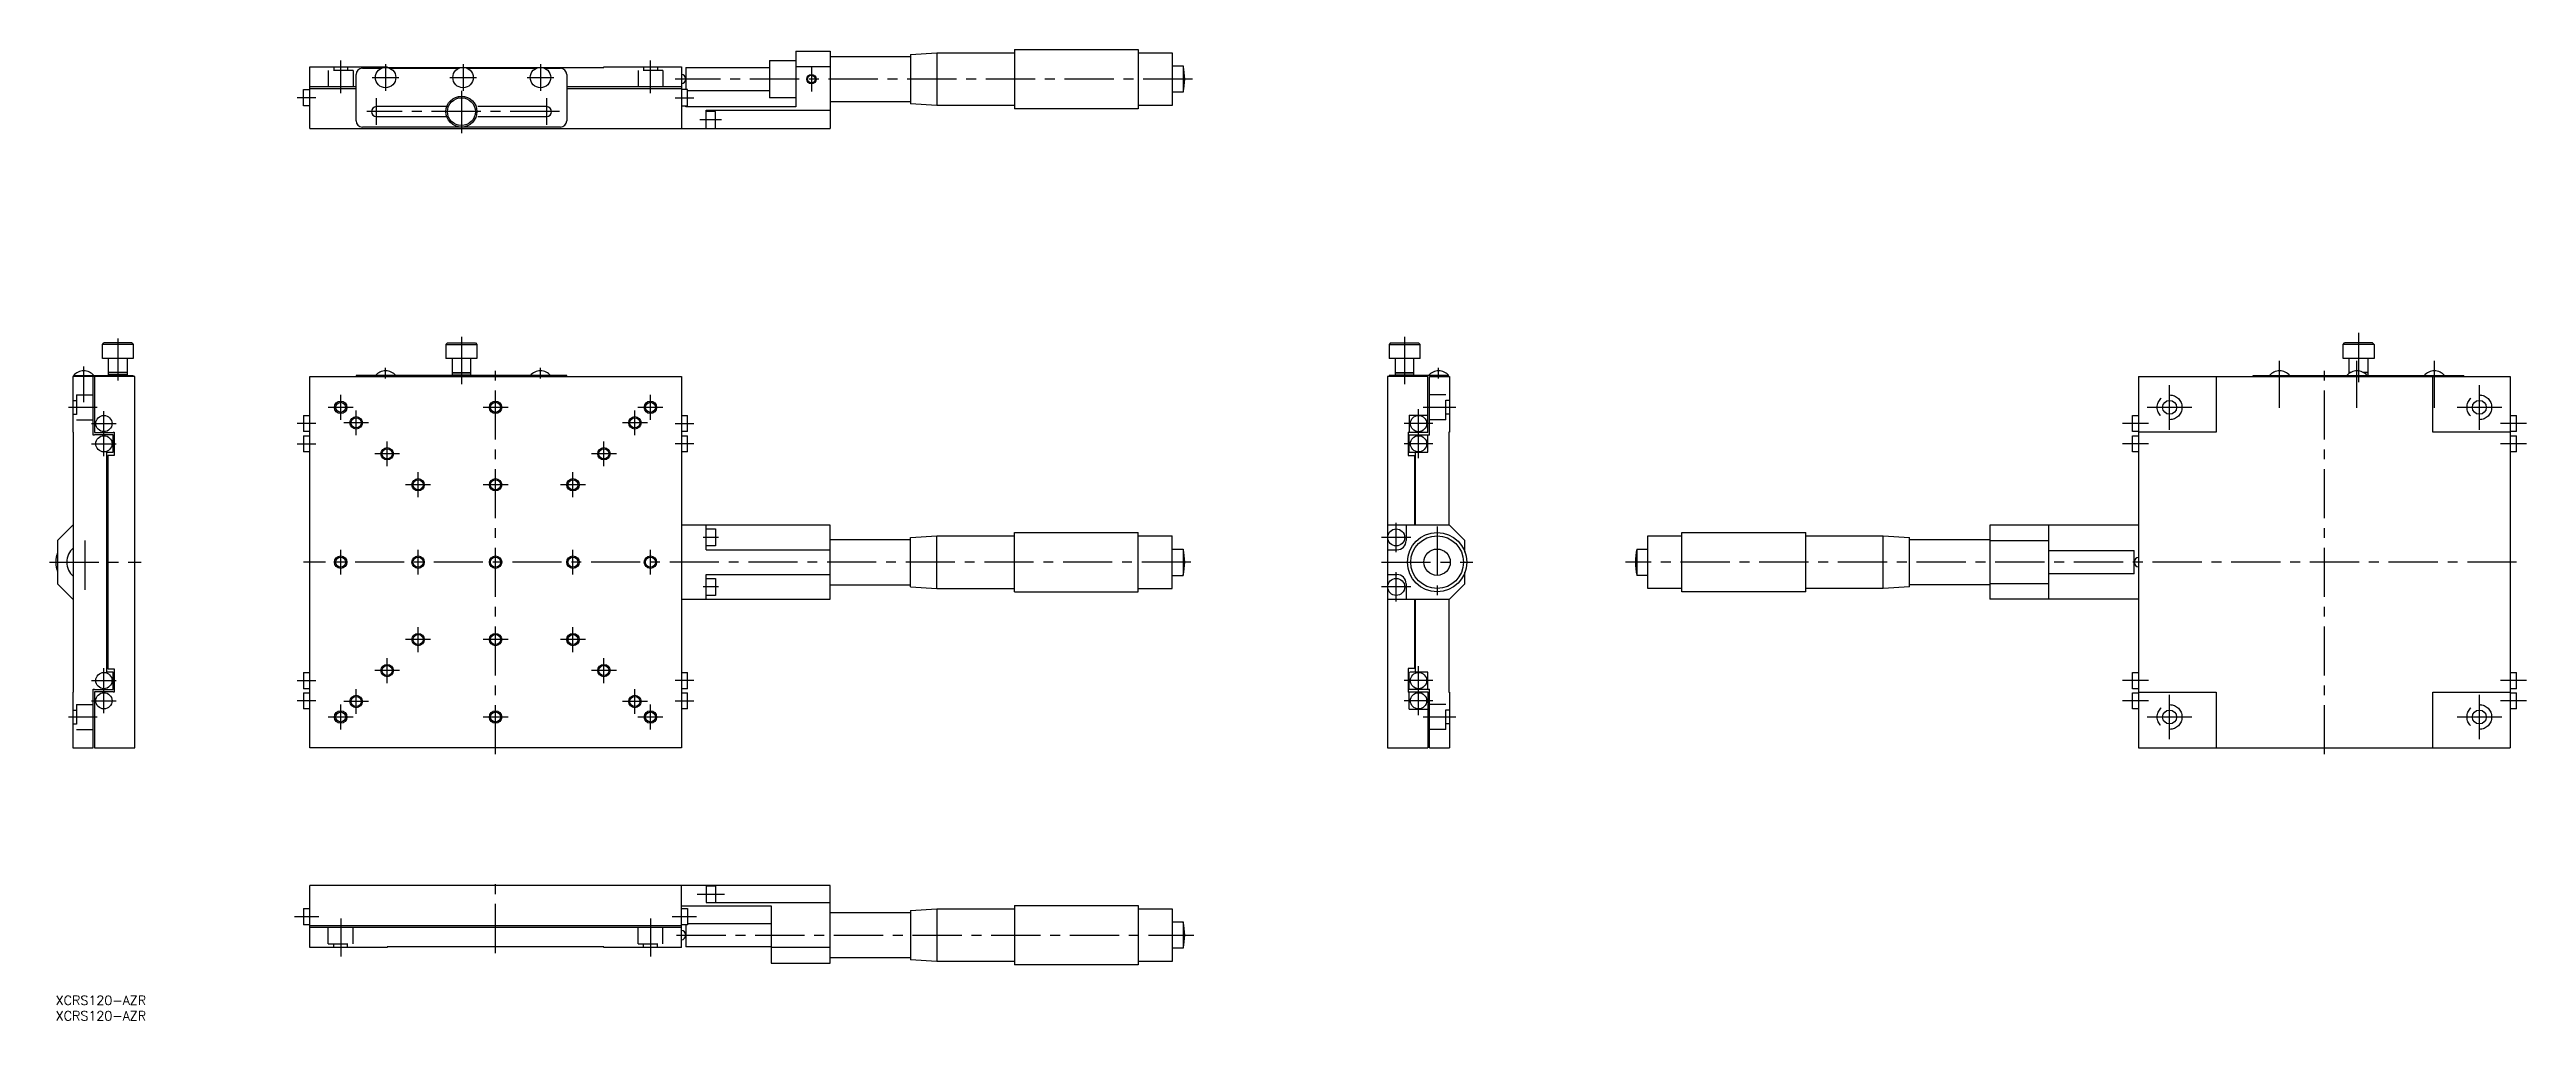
# Model space of a CAD drawing. Extents: x -2 to 798, y -8 to 306.
import ezdxf

# ---------------------------------------------------------------- set-up
doc = ezdxf.new("R2010")
doc.units = 0
doc.header["$LTSCALE"] = 0.5
doc.linetypes.add('CENTER', pattern=[50.8, 31.75, -6.35, 6.35, -6.35])
doc.linetypes.add('DASHED', pattern=[19.05, 12.7, -6.35])
for name, color, linetype in [('MSM_CENTER', 1, 'CENTER'), ('MSM_CONTINUOUS', 7, 'CONTINUOUS'), ('MSM_DASHED', 4, 'DASHED'), ('MSM_NARROW', 5, 'CONTINUOUS'), ('MSM_PART_NUMBER', 7, 'CONTINUOUS')]:
    doc.layers.add(name, color=color, linetype=linetype)
doc.styles.get("Standard").update_dxf_attribs({"font": 'txt.shx', "height": 3, "bigfont": 'bigfont.shx'})

msp = doc.modelspace()

# ---------------------------------------------------------------- linework, layer by layer
at = {"layer": 'MSM_CENTER'}
for p, q in [((92, 291.5), (92, 302)), ((102.2, 296.5), (110.8, 296.5)), ((106.5, 300.8), (106.5, 292.2)), ((127.2, 296.5), (135.8, 296.5)), ((131.5, 300.8), (131.5, 292.2)), ((152.2, 296.5), (160.8, 296.5)), ((156.5, 300.8), (156.5, 292.2)), ((192, 291.5), (192, 302)), ((367, 296), (200, 296)), ((244, 300), (244, 292)), ((84, 290), (78, 290)), ((103.5, 289.8), (103.5, 281.2)), ((131, 292.2), (131, 278.5)), ((158.5, 289.8), (158.5, 281.2)), ((200, 290), (206, 290)), ((162.6, 285.5), (100.4, 285.5)), ((215, 282.8), (208, 282.8)), ((20.05, 212.18), (20.05, 198.62)), ((131, 212.8), (131, 197.5)), ((435.5, 212.8), (435.5, 197.5)), ((743.5, 214.01), (743.5, 196.79)), ((9.05, 191.66), (9.05, 203.18)), ((106.5, 199.3), (106.5, 202.8)), ((142, 78), (142, 202.3)), ((156.5, 199.3), (156.5, 202.8)), ((446.5, 199.3), (446.5, 202.8)), ((718, 189.83), (718, 205.01)), ((732.5, 78), (732.5, 202.3)), ((743, 189.83), (743, 205.01)), ((768, 189.83), (768, 205.01)), ((92, 185.97), (92, 194.02)), ((192, 185.97), (192, 194.02)), ((682.5, 182.79), (682.5, 197.21)), ((782.5, 182.79), (782.5, 197.21)), ((13.43, 190), (4.17, 190)), ((11.54, 184.77), (19.56, 184.77)), ((15.55, 174.22), (15.55, 188.78)), ((84, 184.77), (78, 184.77)), ((96.02, 190), (87.97, 190)), ((101.03, 185), (92.97, 185)), ((97, 180.97), (97, 189.02)), ((146.03, 190), (137.97, 190)), ((191.03, 185), (182.97, 185)), ((187, 180.97), (187, 189.02)), ((196.03, 190), (187.98, 190)), ((200, 184.77), (206, 184.77)), ((444.63, 184.77), (435.38, 184.77)), ((440, 173.6), (440, 189.39)), ((452, 190), (441.5, 190)), ((675.71, 184.77), (667.29, 184.77)), ((689.71, 190), (675.29, 190)), ((789.71, 190), (775.29, 190)), ((797.71, 184.77), (789.29, 184.77)), ((11.54, 178.23), (19.56, 178.23)), ((78, 178.23), (84, 178.23)), ((107, 170.97), (107, 179.02)), ((177, 170.97), (177, 179.02)), ((206, 178.23), (200, 178.23)), ((444.63, 178.23), (435.38, 178.23)), ((675.71, 178.23), (667.29, 178.23)), ((797.71, 178.23), (789.29, 178.23)), ((111.02, 175), (102.98, 175)), ((117, 160.97), (117, 169.02)), ((167, 160.97), (167, 169.02)), ((181.02, 175), (172.98, 175)), ((121.03, 165), (112.97, 165)), ((146.03, 165), (137.97, 165)), ((171.02, 165), (162.97, 165)), ((432.8, 143.25), (432.8, 152.75)), ((9.55, 131.12), (9.55, 148.88)), ((92, 135.97), (92, 144.02)), ((117, 135.97), (117, 144.02)), ((167, 135.97), (167, 144.02)), ((192, 135.97), (192, 144.02)), ((214, 148), (209, 148)), ((437.55, 148), (428.05, 148)), ((446, 151.55), (446, 128.45)), ((-2, 140), (27.55, 140)), ((366.5, 140), (80, 140)), ((428, 140), (457.55, 140)), ((432.8, 127.25), (432.8, 136.75)), ((794.5, 140), (506.79, 140)), ((214, 132), (209, 132)), ((437.55, 132), (428.05, 132)), ((121.03, 115), (112.97, 115)), ((117, 110.97), (117, 119.02)), ((146.03, 115), (137.97, 115)), ((171.02, 115), (162.97, 115)), ((167, 110.97), (167, 119.02)), ((15.55, 91.22), (15.55, 105.78)), ((111.02, 105), (102.98, 105)), ((107, 100.97), (107, 109.02)), ((181.02, 105), (172.98, 105)), ((177, 100.97), (177, 109.02)), ((440, 90.6), (440, 106.39)), ((11.54, 101.77), (19.56, 101.77)), ((78, 101.77), (84, 101.77)), ((97, 90.97), (97, 99.02)), ((187, 90.97), (187, 99.02)), ((206, 101.77), (200, 101.77)), ((444.63, 101.77), (435.38, 101.77)), ((675.71, 101.77), (667.29, 101.77)), ((682.5, 82.79), (682.5, 97.21)), ((782.5, 82.79), (782.5, 97.21)), ((797.71, 101.77), (789.29, 101.77)), ((13.43, 90), (4.17, 90)), ((11.54, 95.23), (19.56, 95.23)), ((84, 95.23), (78, 95.23)), ((96.02, 90), (87.97, 90)), ((92, 85.97), (92, 94.02)), ((101.03, 95), (92.97, 95)), ((146.03, 90), (137.97, 90)), ((191.03, 95), (182.97, 95)), ((196.03, 90), (187.98, 90)), ((192, 85.97), (192, 94.02)), ((200, 95.23), (206, 95.23)), ((444.63, 95.23), (435.38, 95.23)), ((452, 90), (441.5, 90)), ((675.71, 95.23), (667.29, 95.23)), ((689.71, 90), (675.29, 90)), ((789.71, 90), (775.29, 90)), ((797.71, 95.23), (789.29, 95.23)), ((142, 13.75), (142, 37.55)), ((207.07, 32.75), (215.93, 32.75)), ((77.07, 25.55), (84.93, 25.55)), ((92, 24.98), (92, 12.62)), ((192, 24.98), (192, 12.62)), ((199.07, 25.55), (206.93, 25.55)), ((200.47, 19.55), (367.43, 19.55))]:
    msp.add_line(p, q, dxfattribs=at)
at = {"layer": 'MSM_CONTINUOUS'}
for p, q in [((239, 305), (250, 305)), ((239, 305), (239, 287)), ((250, 305), (250, 280)), ((276, 303.95), (284.5, 304.5)), ((276, 303.95), (276, 288.05)), ((284.5, 304.5), (309.5, 304.5)), ((284.5, 304.5), (284.5, 287.5)), ((309.5, 305.55), (349.5, 305.55)), ((309.5, 305.55), (309.5, 286.45)), ((349.5, 305.55), (349.5, 286.45)), ((349.5, 304.5), (360.5, 304.5)), ((360.5, 304.5), (360.5, 287.5)), ((82, 300), (107, 300)), ((82, 280), (82, 300)), ((97, 282.5), (97, 297.5)), ((99, 299.5), (105.13, 299.5)), ((107, 300), (107, 299.8)), ((107, 299.8), (177, 299.8)), ((107.87, 299.5), (130.13, 299.5)), ((132.87, 299.5), (155.13, 299.5)), ((157.87, 299.5), (163, 299.5)), ((165, 297.5), (165, 282.5)), ((177, 300), (202, 300)), ((177, 299.8), (177, 300)), ((202, 300), (202, 280)), ((203.4, 299.75), (230.5, 299.75)), ((203.4, 299.75), (203.4, 292.63)), ((230.5, 302), (239, 302)), ((230.5, 302), (230.5, 290)), ((250, 300), (239, 300)), ((250, 303.35), (276, 303.35)), ((360.5, 300.25), (364, 300.25)), ((364, 300.25), (364, 291.75)), ((80, 292.63), (82, 292.63)), ((80, 287.38), (80, 292.63)), ((97, 293.5), (82, 293.5)), ((82, 293), (97, 293)), ((202, 293.5), (165, 293.5)), ((165, 293), (202, 293)), ((204, 292.63), (202, 292.63)), ((204, 287.38), (204, 292.63)), ((230.5, 292.25), (204, 292.25)), ((239, 290), (230.5, 290)), ((276, 288.65), (250, 288.65)), ((284.5, 287.5), (276, 288.05)), ((364, 291.75), (360.5, 291.75)), ((82, 287.38), (80, 287.38)), ((82, 280), (250, 280)), ((163, 280.5), (99, 280.5)), ((126.76, 287.1), (103.5, 287.1)), ((103.5, 283.9), (126.76, 283.9)), ((158.5, 287.1), (136.24, 287.1)), ((136.24, 283.9), (158.5, 283.9)), ((202, 287.38), (204, 287.38)), ((203.4, 287), (203.4, 287.38)), ((239, 287), (203.4, 287)), ((210, 286), (250, 286)), ((210, 280), (210, 286)), ((213, 285.55), (210, 285.55)), ((210, 280.05), (213, 280.05)), ((213, 280.05), (213, 285.55)), ((309.5, 287.5), (284.5, 287.5)), ((349.5, 286.45), (309.5, 286.45)), ((360.5, 287.5), (349.5, 287.5)), ((15.05, 210.3), (15.55, 210.8)), ((15.05, 205.8), (15.05, 210.3)), ((25.05, 210.3), (15.05, 210.3)), ((24.55, 210.8), (15.55, 210.8)), ((24.55, 210.8), (25.05, 210.3)), ((25.05, 210.3), (25.05, 205.8)), ((126.5, 210.8), (126, 210.3)), ((126, 210.3), (126, 205.8)), ((126, 210.3), (136, 210.3)), ((126.5, 210.8), (135.5, 210.8)), ((135.5, 210.8), (136, 210.3)), ((136, 210.3), (136, 205.8)), ((431, 210.8), (430.5, 210.3)), ((430.5, 210.3), (430.5, 205.8)), ((430.5, 210.3), (440.5, 210.3)), ((431, 210.8), (440, 210.8)), ((440, 210.8), (440.5, 210.3)), ((440.5, 205.8), (440.5, 210.3)), ((738.5, 210.3), (739, 210.8)), ((738.5, 205.8), (738.5, 210.3)), ((748.5, 210.3), (738.5, 210.3)), ((748, 210.8), (739, 210.8)), ((748, 210.8), (748.5, 210.3)), ((748.5, 210.3), (748.5, 205.8)), ((25.55, 200), (5.55, 200)), ((5.55, 200), (5.55, 182)), ((5.75, 200.3), (25.05, 200.3)), ((6.05, 200), (6.05, 200.3)), ((12.05, 181), (12.05, 200)), ((12.55, 200), (12.55, 181.9)), ((25.05, 205.8), (15.05, 205.8)), ((17.05, 201.3), (17.05, 205.8)), ((17.05, 201.1), (17.25, 201.3)), ((23.05, 201.3), (17.05, 201.3)), ((17.05, 200.5), (17.05, 201.1)), ((23.05, 201.1), (17.05, 201.1)), ((17.25, 200.3), (17.05, 200.5)), ((23.05, 200.5), (17.05, 200.5)), ((22.85, 201.3), (23.05, 201.1)), ((23.05, 200.5), (22.85, 200.3)), ((23.05, 205.8), (23.05, 201.3)), ((23.05, 201.1), (23.05, 200.5)), ((25.05, 200), (25.05, 200.3)), ((25.55, 80), (25.55, 200)), ((82, 200), (202, 200)), ((82, 80), (82, 200)), ((97, 200.3), (97, 200)), ((165, 200.3), (97, 200.3)), ((136, 205.8), (126, 205.8)), ((128, 205.8), (128, 201.3)), ((128.2, 201.3), (128, 201.1)), ((128, 201.3), (134, 201.3)), ((128, 201.1), (128, 200.5)), ((128, 201.1), (134, 201.1)), ((128, 200.5), (128.2, 200.3)), ((128, 200.5), (134, 200.5)), ((134, 201.1), (133.8, 201.3)), ((133.8, 200.3), (134, 200.5)), ((134, 201.3), (134, 205.8)), ((134, 200.5), (134, 201.1)), ((165, 200), (165, 200.3)), ((202, 200), (202, 80)), ((443, 200), (430, 200)), ((430, 200), (430, 80)), ((440.5, 205.8), (430.5, 205.8)), ((430.5, 200.3), (430.5, 200)), ((449.8, 200.3), (430.5, 200.3)), ((432.5, 205.8), (432.5, 201.3)), ((432.7, 201.3), (432.5, 201.1)), ((432.5, 201.3), (438.5, 201.3)), ((432.5, 201.1), (432.5, 200.5)), ((432.5, 201.1), (438.5, 201.1)), ((432.5, 200.5), (432.7, 200.3)), ((432.5, 200.5), (438.5, 200.5)), ((438.5, 201.1), (438.3, 201.3)), ((438.3, 200.3), (438.5, 200.5)), ((438.5, 201.3), (438.5, 205.8)), ((438.5, 200.5), (438.5, 201.1)), ((443, 181.9), (443, 200)), ((443.5, 200), (450, 200)), ((443.5, 181), (443.5, 200)), ((449.5, 200), (449.5, 200.3)), ((450, 200), (450, 182)), ((672.5, 200), (792.5, 200)), ((672.5, 200), (672.5, 80)), ((697.5, 200), (697.5, 182)), ((709.5, 200), (709.5, 200.3)), ((709.5, 200.3), (777.5, 200.3)), ((748.5, 205.8), (738.5, 205.8)), ((740.5, 201.3), (740.5, 205.8)), ((740.5, 201.1), (740.7, 201.3)), ((740.97, 201.3), (740.5, 201.3)), ((740.5, 201.02), (740.5, 201.1)), ((740.62, 201.1), (740.5, 201.1)), ((746.5, 201.3), (745.03, 201.3)), ((746.5, 201.1), (745.38, 201.1)), ((746.3, 201.3), (746.5, 201.1)), ((746.5, 205.8), (746.5, 201.3)), ((746.5, 201.1), (746.5, 200.3)), ((767.5, 182), (767.5, 200)), ((777.5, 200), (777.5, 200.3)), ((792.5, 200), (792.5, 80)), ((80, 187.4), (82, 187.4)), ((80, 187.4), (80, 182.15)), ((202, 187.4), (204, 187.4)), ((204, 182.15), (204, 187.4)), ((437, 187.5), (437, 181.9)), ((437, 187.5), (443, 187.5)), ((670.5, 187.4), (672.5, 187.4)), ((670.5, 182.15), (670.5, 187.4)), ((792.5, 187.4), (794.5, 187.4)), ((794.5, 182.15), (794.5, 187.4)), ((5.75, 182), (5.55, 182)), ((5.75, 98), (5.75, 182)), ((12.55, 181), (12.05, 181)), ((12.55, 181.9), (18.55, 181.9)), ((18.55, 181.1), (12.55, 181.1)), ((12.55, 181.1), (12.55, 181)), ((18.55, 182), (18.85, 182)), ((18.55, 181.9), (18.55, 182)), ((18.55, 175.5), (18.55, 181.1)), ((18.85, 182), (18.85, 174.4)), ((82, 182.15), (80, 182.15)), ((80, 180.85), (82, 180.85)), ((80, 180.85), (80, 175.6)), ((204, 182.15), (202, 182.15)), ((202, 180.85), (204, 180.85)), ((204, 175.6), (204, 180.85)), ((436.7, 182), (436.7, 174.5)), ((436.7, 182), (437, 182)), ((443, 181.9), (437, 181.9)), ((437, 181.1), (443, 181.1)), ((437, 175.5), (437, 181.1)), ((443, 175.5), (443, 181.1)), ((443.5, 181), (443, 181)), ((449.8, 182), (449.8, 152)), ((450, 182), (449.8, 182)), ((672.5, 182.15), (670.5, 182.15)), ((670.5, 180.85), (672.5, 180.85)), ((670.5, 175.6), (670.5, 180.85)), ((697.5, 182), (672.5, 182)), ((792.5, 182), (767.5, 182)), ((794.5, 182.15), (792.5, 182.15)), ((792.5, 180.85), (794.5, 180.85)), ((794.5, 175.6), (794.5, 180.85)), ((16.55, 104.5), (16.55, 175.5)), ((16.55, 175.5), (18.55, 175.5)), ((16.85, 174.4), (16.85, 105.6)), ((18.85, 174.4), (16.85, 174.4)), ((82, 175.6), (80, 175.6)), ((204, 175.6), (202, 175.6)), ((436.7, 174.5), (438.7, 174.5)), ((437, 175.5), (443, 175.5)), ((438.7, 174.5), (438.7, 152)), ((439, 152), (439, 175.5)), ((672.5, 175.6), (670.5, 175.6)), ((794.5, 175.6), (792.5, 175.6)), ((0.55, 147), (5.55, 152)), ((5.75, 152), (5.55, 152)), ((16.85, 152), (16.55, 152)), ((250, 152), (202, 152)), ((210, 144), (210, 152)), ((250, 128), (250, 152)), ((450, 152), (430, 152)), ((436, 152), (436, 147)), ((455, 147), (450, 152)), ((624.5, 152), (624.5, 128)), ((672.5, 152), (624.5, 152)), ((643.5, 128), (643.5, 152)), ((0.55, 147), (0.55, 133)), ((210, 150.75), (213, 150.75)), ((213, 145.25), (210, 145.25)), ((210, 144), (250, 144)), ((213, 150.75), (213, 145.25)), ((250, 147.35), (276, 147.35)), ((276, 147.95), (284.5, 148.5)), ((276, 132.05), (276, 147.95)), ((284.5, 148.5), (309.5, 148.5)), ((284.5, 131.5), (284.5, 148.5)), ((309.5, 130.45), (309.5, 149.55)), ((309.5, 149.55), (349.5, 149.55)), ((349.5, 130.45), (349.5, 149.55)), ((349.5, 148.5), (360.5, 148.5)), ((360.5, 131.5), (360.5, 148.5)), ((360.5, 144.25), (364, 144.25)), ((364, 144.25), (364, 135.75)), ((430, 144), (433, 144)), ((455, 143.19), (455, 147)), ((510.5, 144.25), (514, 144.25)), ((510.5, 144.25), (510.5, 135.75)), ((514, 148.5), (525, 148.5)), ((514, 131.5), (514, 148.5)), ((525, 149.55), (565, 149.55)), ((525, 130.45), (525, 149.55)), ((565, 130.45), (565, 149.55)), ((565, 148.5), (590, 148.5)), ((590, 148.5), (598.5, 147.95)), ((590, 131.5), (590, 148.5)), ((598.5, 132.05), (598.5, 147.95)), ((598.5, 147.35), (624.5, 147.35)), ((624.5, 147), (643.5, 147)), ((210, 128), (210, 136)), ((210, 136), (250, 136)), ((430, 136), (433, 136)), ((455, 133), (455, 136.81)), ((643.5, 143.75), (671.1, 143.75)), ((671.1, 136.25), (643.5, 136.25)), ((671.1, 136.25), (671.1, 143.75)), ((5.55, 128), (0.55, 133)), ((5.75, 128), (5.55, 128)), ((16.85, 128), (16.55, 128)), ((202, 128), (250, 128)), ((210, 134.75), (213, 134.75)), ((213, 129.25), (210, 129.25)), ((213, 134.75), (213, 129.25)), ((250, 132.65), (276, 132.65)), ((276, 132.05), (284.5, 131.5)), ((284.5, 131.5), (309.5, 131.5)), ((309.5, 130.45), (349.5, 130.45)), ((349.5, 131.5), (360.5, 131.5)), ((360.5, 135.75), (364, 135.75)), ((430, 128), (450, 128)), ((436, 133), (436, 128)), ((438.7, 128), (438.7, 105.7)), ((439, 104.5), (439, 128)), ((449.8, 128), (449.8, 98)), ((450, 128), (455, 133)), ((514, 135.75), (510.5, 135.75)), ((525, 131.5), (514, 131.5)), ((565, 130.45), (525, 130.45)), ((590, 131.5), (565, 131.5)), ((598.5, 132.05), (590, 131.5)), ((624.5, 132.65), (598.5, 132.65)), ((643.5, 133), (624.5, 133)), ((672.5, 128), (624.5, 128)), ((18.55, 104.5), (16.55, 104.5)), ((16.85, 105.6), (18.85, 105.6)), ((18.55, 98.9), (18.55, 104.5)), ((18.85, 105.6), (18.85, 98)), ((80, 104.39), (82, 104.39)), ((80, 104.39), (80, 99.15)), ((202, 104.39), (204, 104.39)), ((204, 99.15), (204, 104.39)), ((436.7, 105.7), (436.7, 98)), ((438.7, 105.7), (436.7, 105.7)), ((437, 98.9), (437, 104.46)), ((443, 104.5), (437.2, 104.5)), ((443, 98.9), (443, 104.5)), ((670.5, 104.39), (672.5, 104.39)), ((670.5, 99.15), (670.5, 104.39)), ((792.5, 104.39), (794.5, 104.39)), ((794.5, 99.15), (794.5, 104.39)), ((5.55, 98), (5.55, 80)), ((5.55, 98), (5.75, 98)), ((12.05, 80), (12.05, 99)), ((12.05, 99), (12.55, 99)), ((12.55, 99), (12.55, 98.9)), ((12.55, 98.9), (18.55, 98.9)), ((12.55, 98.1), (12.55, 80)), ((18.55, 98.1), (12.55, 98.1)), ((18.55, 98), (18.55, 98.1)), ((18.85, 98), (18.55, 98)), ((82, 99.15), (80, 99.15)), ((80, 97.85), (82, 97.85)), ((80, 97.85), (80, 92.6)), ((204, 99.15), (202, 99.15)), ((202, 97.85), (204, 97.85)), ((204, 92.6), (204, 97.85)), ((437, 98), (436.7, 98)), ((443, 98.9), (437, 98.9)), ((437, 92.5), (437, 98.1)), ((437, 98.1), (442.96, 98.1)), ((443, 99), (443.5, 99)), ((443, 98.1), (443, 80)), ((443.5, 80), (443.5, 99)), ((449.8, 98), (450, 98)), ((450, 98), (450, 80)), ((672.5, 99.15), (670.5, 99.15)), ((670.5, 97.85), (672.5, 97.85)), ((670.5, 92.6), (670.5, 97.85)), ((672.5, 98), (697.5, 98)), ((697.5, 98), (697.5, 80)), ((767.5, 80), (767.5, 98)), ((767.5, 98), (792.5, 98)), ((794.5, 99.15), (792.5, 99.15)), ((792.5, 97.85), (794.5, 97.85)), ((794.5, 92.6), (794.5, 97.85)), ((82, 92.6), (80, 92.6)), ((204, 92.6), (202, 92.6)), ((437, 92.5), (443, 92.5)), ((672.5, 92.6), (670.5, 92.6)), ((794.5, 92.6), (792.5, 92.6)), ((5.55, 80), (12.05, 80)), ((12.55, 80), (25.55, 80)), ((202, 80), (82, 80)), ((430, 80), (443, 80)), ((443.5, 80), (450, 80)), ((672.5, 80), (792.5, 80)), ((82, 15.55), (82, 35.55)), ((250, 35.55), (82, 35.55)), ((202, 15.55), (202, 35.55)), ((210, 35.55), (210, 30.05)), ((210, 35.5), (213, 35.5)), ((213, 35.5), (213, 30.05)), ((250, 10.55), (250, 35.55)), ((80, 28.17), (82, 28.17)), ((80, 28.17), (80, 22.92)), ((202, 29.05), (231, 29.05)), ((202, 28.17), (204, 28.17)), ((204, 28.17), (204, 22.92)), ((210, 30.05), (250, 30.05)), ((231, 29.05), (231, 10.55)), ((250, 26.9), (276, 26.9)), ((276, 27.5), (284.5, 28.05)), ((276, 27.5), (276, 11.6)), ((284.5, 28.05), (309.5, 28.05)), ((284.5, 28.05), (284.5, 11.05)), ((309.5, 29.1), (349.5, 29.1)), ((309.5, 29.1), (309.5, 10)), ((349.5, 29.1), (349.5, 10)), ((349.5, 28.05), (360.5, 28.05)), ((360.5, 28.05), (360.5, 11.05)), ((82, 22.92), (80, 22.92)), ((202, 22.55), (82, 22.55)), ((202, 22.05), (82, 22.05)), ((204, 22.92), (202, 22.92)), ((203.4, 22.93), (203.4, 15.8)), ((204, 23.3), (231, 23.3)), ((360.5, 23.8), (364, 23.8)), ((364, 23.8), (364, 15.3)), ((107, 15.55), (82, 15.55)), ((177, 15.75), (107, 15.75)), ((107, 15.75), (107, 15.55)), ((177, 15.55), (177, 15.75)), ((202, 15.55), (177, 15.55)), ((231, 15.8), (203.4, 15.8)), ((250, 15.55), (231, 15.55)), ((231, 10.55), (250, 10.55)), ((276, 12.2), (250, 12.2)), ((284.5, 11.05), (276, 11.6)), ((309.5, 11.05), (284.5, 11.05)), ((349.5, 10), (309.5, 10)), ((360.5, 11.05), (349.5, 11.05)), ((364, 15.3), (360.5, 15.3))]:
    msp.add_line(p, q, dxfattribs=at)
for centre, radius in [((106.5, 296.5), 3.3), ((131.5, 296.5), 3.3), ((156.5, 296.5), 3.3), ((244, 296), 1.23), ((131, 285.5), 5), ((131, 285.5), 4.5), ((682.5, 190), 2.25), ((782.5, 190), 2.25), ((15.55, 184.77), 2.62), ((92, 190), 1.62), ((97, 185), 1.62), ((142, 190), 1.62), ((187, 185), 1.62), ((192, 190), 1.62), ((440, 184.77), 2.63), ((15.55, 178.23), 2.62), ((107, 175), 1.62), ((177, 175), 1.62), ((440, 178.23), 2.62), ((117, 165), 1.62), ((142, 165), 1.62), ((167, 165), 1.62), ((432.8, 148), 2.75), ((446, 140), 9.55), ((446, 140), 8.5), ((446, 140), 4.25), ((92, 140), 1.62), ((117, 140), 1.62), ((142, 140), 1.62), ((167, 140), 1.62), ((192, 140), 1.62), ((432.8, 132), 2.75), ((117, 115), 1.62), ((142, 115), 1.62), ((167, 115), 1.62), ((15.55, 101.77), 2.62), ((107, 105), 1.62), ((177, 105), 1.62), ((440, 101.77), 2.62), ((15.55, 95.23), 2.62), ((97, 95), 1.62), ((187, 95), 1.62), ((440, 95.23), 2.62), ((92, 90), 1.62), ((142, 90), 1.62), ((192, 90), 1.62), ((682.5, 90), 2.25), ((782.5, 90), 2.25)]:
    msp.add_circle(centre, radius, dxfattribs=at)
for centre, radius, start, end in [((99, 297.5), 2, 90, 180), ((163, 297.5), 2, 0, 90), ((201.9, 296), 1.5, 273.82255, 86.17745), ((346.19, 296), 18.31, 346.58033, 13.41967), ((99, 282.5), 2, 180, 270), ((103.5, 285.5), 1.6, 90, 270), ((158.5, 285.5), 1.6, 270, 90), ((163, 282.5), 2, 270, 0), ((9.05, 197.42), 4.38, 41.11209, 138.88791), ((106.5, 197.43), 4.37, 41.03483, 138.96517), ((156.5, 197.43), 4.37, 41.03483, 138.96517), ((446.5, 197.43), 4.37, 41.03483, 138.96517), ((718, 197.42), 4.38, 41.11209, 138.88791), ((743, 197.42), 4.38, 41.11209, 138.88791), ((768, 197.42), 4.38, 41.11209, 138.88791), ((9.55, 140), 6, 129.29648, 230.70352), ((346.19, 140), 18.31, 346.58033, 13.41967), ((433, 147), 3, 270, 0), ((528.31, 140), 18.31, 166.58033, 193.41967), ((9.55, 140), 9.55, 160.46003, 199.53997), ((433, 133), 3, 0, 90), ((672.6, 140), 1.5, 93.82255, 266.17745), ((201.9, 19.55), 1.5, 273.82255, 86.17745), ((346.19, 19.55), 18.31, 346.58033, 13.41967)]:
    msp.add_arc(centre, radius, start, end, dxfattribs=at)
at = {"layer": 'MSM_DASHED'}
for p, q in [((88, 298.8), (88, 293.5)), ((96, 298.8), (88, 298.8)), ((89.75, 300), (89.75, 298.8)), ((94.25, 300), (94.25, 298.8)), ((96, 298.8), (96, 293.5)), ((188, 298.8), (188, 293.5)), ((196, 298.8), (188, 298.8)), ((189.75, 300), (189.75, 298.8)), ((194.25, 300), (194.25, 298.8)), ((196, 298.8), (196, 293.5)), ((5.55, 192.25), (6.75, 192.25)), ((6.75, 194), (12.05, 194)), ((6.75, 194), (6.75, 186)), ((448.8, 194), (443.5, 194)), ((448.8, 186), (448.8, 194)), ((450, 192.25), (448.8, 192.25)), ((5.55, 187.75), (6.75, 187.75)), ((6.75, 186), (12.05, 186)), ((448.8, 186), (443.5, 186)), ((450, 187.75), (448.8, 187.75)), ((5.55, 92.25), (6.75, 92.25)), ((6.75, 94), (12.05, 94)), ((6.75, 94), (6.75, 86)), ((448.8, 94), (443.5, 94)), ((448.8, 86), (448.8, 94)), ((450, 92.25), (448.8, 92.25)), ((5.55, 87.75), (6.75, 87.75)), ((6.75, 86), (12.05, 86)), ((448.8, 86), (443.5, 86)), ((450, 87.75), (448.8, 87.75)), ((88, 16.75), (88, 22.05)), ((88, 16.75), (96, 16.75)), ((89.75, 15.55), (89.75, 16.75)), ((94.25, 15.55), (94.25, 16.75)), ((96, 16.75), (96, 22.05)), ((188, 16.75), (188, 22.05)), ((188, 16.75), (196, 16.75)), ((189.75, 15.55), (189.75, 16.75)), ((194.25, 15.55), (194.25, 16.75)), ((196, 16.75), (196, 22.05))]:
    msp.add_line(p, q, dxfattribs=at)
for centre in [(682.5, 190), (782.5, 190), (682.5, 90), (782.5, 90)]:
    msp.add_circle(centre, 4, dxfattribs=at)
at = {"layer": 'MSM_NARROW'}
for centre, radius in [((244, 296), 1.5), ((92, 190), 2), ((142, 190), 2), ((192, 190), 2), ((97, 185), 2), ((187, 185), 2), ((107, 175), 2), ((177, 175), 2), ((117, 165), 2), ((142, 165), 2), ((167, 165), 2), ((92, 140), 2), ((117, 140), 2), ((142, 140), 2), ((167, 140), 2), ((192, 140), 2), ((117, 115), 2), ((142, 115), 2), ((167, 115), 2), ((107, 105), 2), ((177, 105), 2), ((97, 95), 2), ((187, 95), 2), ((92, 90), 2), ((142, 90), 2), ((192, 90), 2)]:
    msp.add_circle(centre, radius, dxfattribs=at)

# ---------------------------------------------------------------- texts
at = {"layer": 'MSM_PART_NUMBER'}
for p in [(0, -3), (0, -8)]:
    msp.add_text('XCRS120-AZR', height=3, dxfattribs=at).set_placement(p)

doc.saveas('drawing.dxf')
